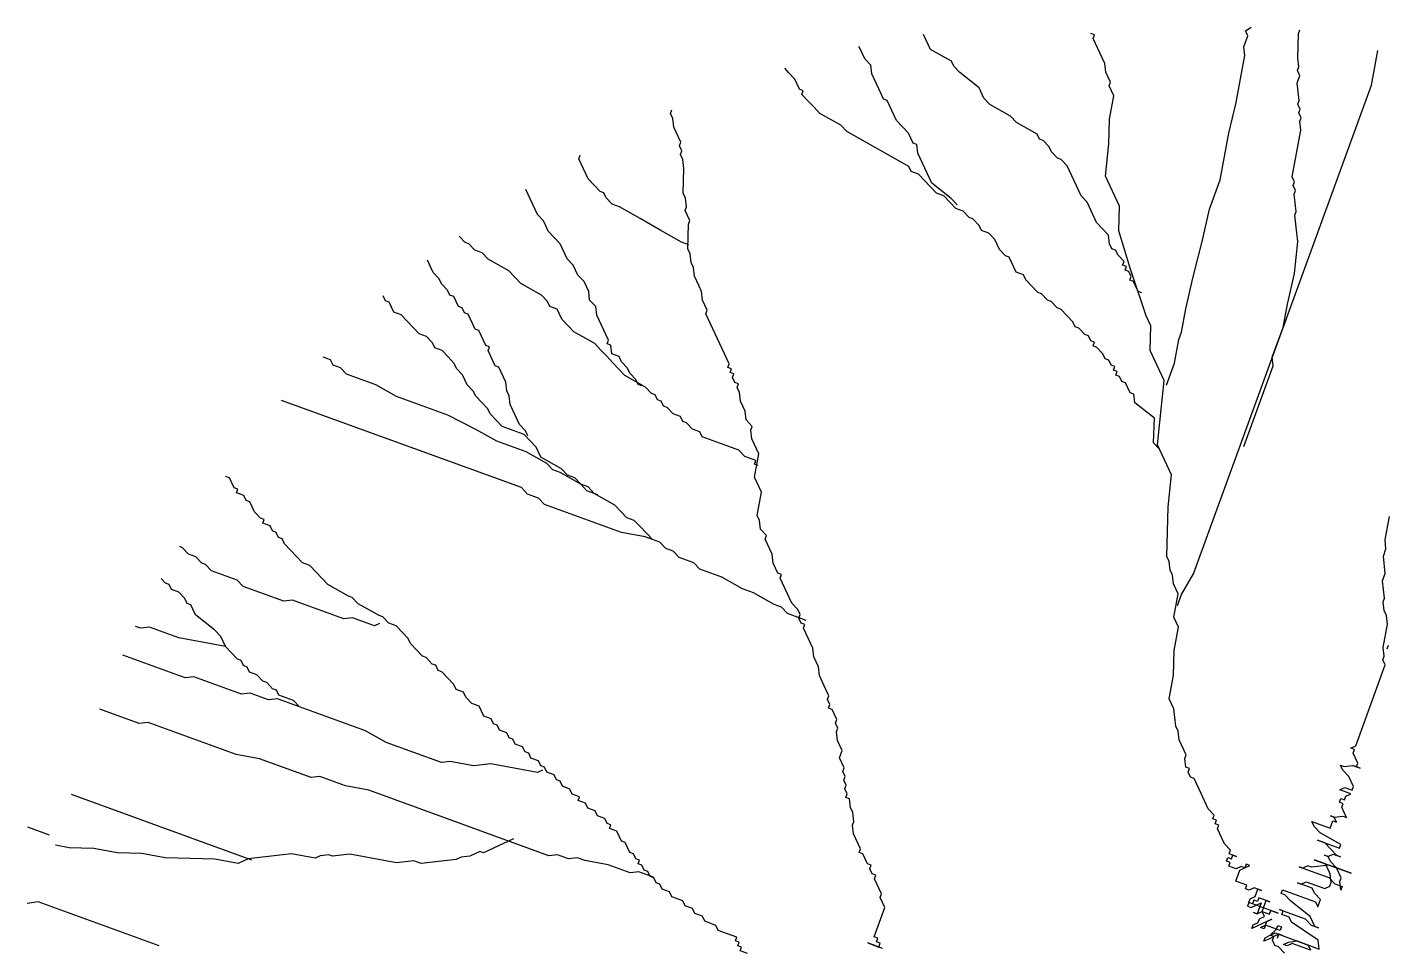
# Model space of a CAD drawing. Header units: inches. Extents: x -50945 to 250244, y -404780 to 18493.
# Drawn here: x 160921 to 161448, y -19706 to -19348 of the extents above; entities that cross this region are included whole.
import ezdxf

# ---------------------------------------------------------------- set-up
doc = ezdxf.new("R2010")
doc.units = ezdxf.units.IN
doc.header["$MEASUREMENT"] = 0
doc.layers.add('iGo户型优化', color=7, linetype='Continuous')
doc.layers.add('天棚材质标注', color=2, linetype='Continuous', lineweight=5)

# ---------------------------------------------------------------- blocks, each defined once
blk = doc.blocks.new('fbgb')
at = {"layer": 'iGo户型优化', "color": 1, "ltscale": 100}
for p, q in [((58461.93, -119448.38), (58464.12, -119446.96)), ((58482.5, -119449.41), (58483.02, -119447.99)), ((58338.21, -119451.74), (58337.31, -119449.8)), ((58340.02, -119455.62), (58338.21, -119451.74)), ((58403.5, -119449.86), (58402.08, -119449.34)), ((58402.98, -119451.28), (58403.5, -119449.86)), ((58405.69, -119457.11), (58402.98, -119451.28)), ((58461.28, -119454.59), (58462.83, -119450.32)), ((58462.83, -119450.32), (58461.93, -119448.38)), ((58482.24, -119459), (58482.5, -119449.41)), ((58312.72, -119455.36), (58312.26, -119454.39)), ((58314.53, -119459.25), (58312.72, -119455.36)), ((58348.04, -119460.16), (58340.02, -119455.62)), ((58406.6, -119459.05), (58405.69, -119457.11)), ((58459.98, -119467.02), (58461.66, -119457.96)), ((58461.66, -119457.96), (58461.28, -119454.59)), ((58512.39, -119460.29), (58513.24, -119456)), ((58285.15, -119464.68), (58283.49, -119462.81)), ((58316.85, -119461.71), (58314.53, -119459.25)), ((58317.24, -119465.07), (58316.85, -119461.71)), ((58348.95, -119462.1), (58348.04, -119460.16)), ((58351.27, -119464.56), (58348.95, -119462.1)), ((58407.5, -119460.99), (58406.6, -119459.05)), ((58407.89, -119464.36), (58407.5, -119460.99)), ((58482.11, -119463.79), (58482.62, -119462.36)), ((58483.01, -119465.73), (58482.11, -119463.79)), ((58482.62, -119462.36), (58482.24, -119459)), ((58510.7, -119469.36), (58512.39, -119460.29)), ((58287.48, -119467.15), (58285.15, -119464.68)), ((58289.29, -119471.03), (58287.48, -119467.15)), ((58319.05, -119468.96), (58317.24, -119465.07)), ((58320.86, -119472.84), (58319.05, -119468.96)), ((58358.78, -119470.51), (58351.27, -119464.56)), ((58408.8, -119466.3), (58407.89, -119464.36)), ((58409.7, -119468.25), (58408.8, -119466.3)), ((58409.18, -119469.67), (58409.7, -119468.25)), ((58458.29, -119476.09), (58459.98, -119467.02)), ((58481.97, -119468.58), (58483.01, -119465.73)), ((58482.36, -119471.94), (58481.97, -119468.58)), ((58290.71, -119471.55), (58289.29, -119471.03)), ((58290.19, -119472.97), (58290.71, -119471.55)), ((58292.52, -119475.43), (58290.19, -119472.97)), ((58321.76, -119474.79), (58320.86, -119472.84)), ((58360.59, -119474.4), (58358.78, -119470.51)), ((58410.99, -119473.55), (58409.18, -119469.67)), ((58409.3, -119482.62), (58410.99, -119473.55)), ((58441.75, -119658.79), (58510.7, -119469.36)), ((58482.75, -119475.31), (58482.36, -119471.94)), ((58239.26, -119480.41), (58239.78, -119478.99)), ((58294.85, -119477.89), (58292.52, -119475.43)), ((58297.17, -119480.35), (58294.85, -119477.89)), ((58323.19, -119475.3), (58321.76, -119474.79)), ((58325, -119479.19), (58323.19, -119475.3)), ((58325.9, -119481.13), (58325, -119479.19)), ((58362.91, -119476.86), (58360.59, -119474.4)), ((58370.94, -119481.39), (58362.91, -119476.86)), ((58455.56, -119488), (58458.29, -119476.09)), ((58482.23, -119476.74), (58482.75, -119475.31)), ((58483.13, -119478.68), (58482.23, -119476.74)), ((58482.61, -119480.1), (58483.13, -119478.68)), ((58240.17, -119482.35), (58239.26, -119480.41)), ((58240.56, -119485.72), (58240.17, -119482.35)), ((58305.2, -119484.89), (58297.17, -119480.35)), ((58307.52, -119487.35), (58305.2, -119484.89)), ((58326.81, -119483.07), (58325.9, -119481.13)), ((58329.13, -119485.53), (58326.81, -119483.07)), ((58373.26, -119483.85), (58370.94, -119481.39)), ((58381.28, -119488.38), (58373.26, -119483.85)), ((58409.04, -119492.2), (58409.3, -119482.62)), ((58483.52, -119482.04), (58482.61, -119480.1)), ((58483, -119483.47), (58483.52, -119482.04)), ((58483.39, -119486.84), (58483, -119483.47)), ((58242.37, -119489.6), (58240.56, -119485.72)), ((58243.27, -119491.55), (58242.37, -119489.6)), ((58315.54, -119491.88), (58307.52, -119487.35)), ((58331.46, -119487.99), (58329.13, -119485.53)), ((58332.37, -119489.94), (58331.46, -119487.99)), ((58333.27, -119491.88), (58332.37, -119489.94)), ((58382.19, -119490.33), (58381.28, -119488.38)), ((58453.88, -119497.06), (58455.56, -119488)), ((58480.01, -119504.96), (58483.39, -119486.84)), ((58242.75, -119492.97), (58243.27, -119491.55)), ((58243.66, -119494.91), (58242.75, -119492.97)), ((58243.14, -119496.34), (58243.66, -119494.91)), ((58323.56, -119496.41), (58315.54, -119491.88)), ((58334.7, -119492.4), (58333.27, -119491.88)), ((58335.08, -119495.76), (58334.7, -119492.4)), ((58383.61, -119490.84), (58382.19, -119490.33)), ((58385.94, -119493.31), (58383.61, -119490.84)), ((58386.85, -119495.25), (58385.94, -119493.31)), ((58389.17, -119497.71), (58386.85, -119495.25)), ((58407.74, -119504.63), (58409.04, -119492.2)), ((58203.73, -119497.96), (58204.25, -119496.53)), ((58204.64, -119499.9), (58203.73, -119497.96)), ((58206.45, -119503.79), (58204.64, -119499.9)), ((58244.04, -119498.28), (58243.14, -119496.34)), ((58244.43, -119501.65), (58244.04, -119498.28)), ((58331.59, -119500.94), (58323.56, -119496.41)), ((58340.51, -119507.42), (58335.08, -119495.76)), ((58390.6, -119498.23), (58389.17, -119497.71)), ((58392.92, -119500.69), (58390.6, -119498.23)), ((58393.83, -119502.63), (58392.92, -119500.69)), ((58452.19, -119506.13), (58453.88, -119497.06)), ((58207.35, -119505.73), (58206.45, -119503.79)), ((58209.68, -119508.19), (58207.35, -119505.73)), ((58244.17, -119511.23), (58244.43, -119501.65)), ((58332.49, -119502.88), (58331.59, -119500.94)), ((58335.34, -119503.92), (58332.49, -119502.88)), ((58337.66, -119506.38), (58335.34, -119503.92)), ((58394.73, -119504.57), (58393.83, -119502.63)), ((58396.54, -119508.46), (58394.73, -119504.57)), ((58413.17, -119516.28), (58407.74, -119504.63)), ((58480.92, -119506.91), (58480.01, -119504.96)), ((58184.18, -119511.81), (58183.28, -119509.87)), ((58212.01, -119510.65), (58209.68, -119508.19)), ((58213.43, -119511.17), (58212.01, -119510.65)), ((58214.34, -119513.11), (58213.43, -119511.17)), ((58245.07, -119513.17), (58244.17, -119511.23)), ((58339.99, -119508.84), (58337.66, -119506.38)), ((58342.32, -119511.3), (58339.99, -119508.84)), ((58348.01, -119513.37), (58340.51, -119507.42)), ((58398.35, -119512.34), (58396.54, -119508.46)), ((58448.04, -119517.52), (58452.19, -119506.13)), ((58480.4, -119508.33), (58480.92, -119506.91)), ((58481.3, -119510.27), (58480.4, -119508.33)), ((58480.79, -119511.7), (58481.3, -119510.27)), ((58186.9, -119517.64), (58184.18, -119511.81)), ((58216.66, -119515.57), (58214.34, -119513.11)), ((58219.51, -119516.61), (58216.66, -119515.57)), ((58245.46, -119516.54), (58245.07, -119513.17)), ((58345.17, -119512.34), (58342.32, -119511.3)), ((58347.49, -119514.8), (58345.17, -119512.34)), ((58349.82, -119517.26), (58347.49, -119514.8)), ((58350.34, -119515.83), (58348.01, -119513.37)), ((58400.68, -119514.8), (58398.35, -119512.34)), ((58401.59, -119516.74), (58400.68, -119514.8)), ((58412.9, -119525.87), (58413.17, -119516.28)), ((58481.17, -119515.06), (58480.79, -119511.7)), ((58481.56, -119518.43), (58481.17, -119515.06)), ((58187.8, -119519.58), (58186.9, -119517.64)), ((58190.13, -119522.04), (58187.8, -119519.58)), ((58227.53, -119521.14), (58219.51, -119516.61)), ((58235.55, -119525.67), (58227.53, -119521.14)), ((58244.94, -119517.96), (58245.46, -119516.54)), ((58245.84, -119519.9), (58244.94, -119517.96)), ((58246.75, -119521.84), (58245.84, -119519.9)), ((58352.67, -119518.29), (58349.82, -119517.26)), ((58355, -119520.75), (58352.67, -119518.29)), ((58356.42, -119521.27), (58355, -119520.75)), ((58358.75, -119523.73), (58356.42, -119521.27)), ((58404.3, -119522.57), (58401.59, -119516.74)), ((58445.32, -119529.43), (58448.04, -119517.52)), ((58481.04, -119519.85), (58481.56, -119518.43)), ((58481.43, -119523.22), (58481.04, -119519.85)), ((58191.04, -119523.98), (58190.13, -119522.04)), ((58191.94, -119525.93), (58191.04, -119523.98)), ((58194.27, -119528.39), (58191.94, -119525.93)), ((58243.57, -119530.2), (58235.55, -119525.67)), ((58245.97, -119532.85), (58246.23, -119523.27)), ((58246.23, -119523.27), (58246.75, -119521.84)), ((58359.65, -119525.68), (58358.75, -119523.73)), ((58362.5, -119526.71), (58359.65, -119525.68)), ((58364.83, -119529.17), (58362.5, -119526.71)), ((58406.63, -119525.03), (58404.3, -119522.57)), ((58408.96, -119527.49), (58406.63, -119525.03)), ((58417.3, -119540.37), (58412.9, -119525.87)), ((58481.81, -119526.59), (58481.43, -119523.22)), ((58482.2, -119529.95), (58481.81, -119526.59)), ((58159.72, -119530.33), (58157.39, -119527.87)), ((58161.14, -119530.85), (58159.72, -119530.33)), ((58163.47, -119533.31), (58161.14, -119530.85)), ((58196.6, -119530.85), (58194.27, -119528.39)), ((58197.5, -119532.79), (58196.6, -119530.85)), ((58246.42, -119531.24), (58243.57, -119530.2)), ((58366.64, -119533.06), (58364.83, -119529.17)), ((58409.34, -119530.86), (58408.96, -119527.49)), ((58410.25, -119532.8), (58409.34, -119530.86)), ((58441.56, -119544.19), (58445.32, -119529.43)), ((58480.9, -119542.38), (58482.2, -119529.95)), ((58146.51, -119540.04), (58145.22, -119537.23)), ((58166.31, -119534.34), (58163.47, -119533.31)), ((58168.64, -119536.8), (58166.31, -119534.34)), ((58176.66, -119541.33), (58168.64, -119536.8)), ((58199.31, -119536.67), (58197.5, -119532.79)), ((58201.64, -119539.13), (58199.31, -119536.67)), ((58246.87, -119534.79), (58245.97, -119532.85)), ((58247.26, -119538.16), (58246.87, -119534.79)), ((58368.97, -119535.52), (58366.64, -119533.06)), ((58370.39, -119536.03), (58368.97, -119535.52)), ((58372.2, -119539.92), (58370.39, -119536.03)), ((58411.67, -119533.32), (58410.25, -119532.8)), ((58412.58, -119535.26), (58411.67, -119533.32)), ((58414.9, -119537.72), (58412.58, -119535.26)), ((58147.42, -119541.98), (58146.51, -119540.04)), ((58149.74, -119544.44), (58147.42, -119541.98)), ((58178.99, -119543.8), (58176.66, -119541.33)), ((58202.54, -119541.08), (58201.64, -119539.13)), ((58203.45, -119543.02), (58202.54, -119541.08)), ((58248.16, -119540.1), (58247.26, -119538.16)), ((58248.55, -119543.47), (58248.16, -119540.1)), ((58373.1, -119541.86), (58372.2, -119539.92)), ((58375.95, -119542.9), (58373.1, -119541.86)), ((58414.38, -119539.14), (58414.9, -119537.72)), ((58415.81, -119539.66), (58414.38, -119539.14)), ((58415.29, -119541.09), (58415.81, -119539.66)), ((58416.71, -119541.6), (58415.29, -119541.09)), ((58417.62, -119543.55), (58416.71, -119541.6)), ((58423.5, -119558.76), (58417.3, -119540.37)), ((58478.17, -119554.3), (58480.9, -119542.38)), ((58150.65, -119546.38), (58149.74, -119544.44)), ((58152.98, -119548.84), (58150.65, -119546.38)), ((58181.32, -119546.26), (58178.99, -119543.8)), ((58189.34, -119550.79), (58181.32, -119546.26)), ((58205.78, -119545.48), (58203.45, -119543.02)), ((58207.59, -119549.36), (58205.78, -119545.48)), ((58249.45, -119545.41), (58248.55, -119543.47)), ((58250.36, -119547.35), (58249.45, -119545.41)), ((58251.26, -119549.3), (58250.36, -119547.35)), ((58376.85, -119544.84), (58375.95, -119542.9)), ((58379.18, -119547.3), (58376.85, -119544.84)), ((58381.51, -119549.76), (58379.18, -119547.3)), ((58417.1, -119544.97), (58417.62, -119543.55)), ((58418.52, -119545.49), (58417.1, -119544.97)), ((58419.43, -119547.43), (58418.52, -119545.49)), ((58420.33, -119549.37), (58419.43, -119547.43)), ((58438.83, -119556.11), (58441.56, -119544.19)), ((58128.91, -119552.99), (58128, -119551.04)), ((58130.33, -119553.5), (58128.91, -119552.99)), ((58153.88, -119550.79), (58152.98, -119548.84)), ((58155.31, -119551.3), (58153.88, -119550.79)), ((58156.21, -119553.25), (58155.31, -119551.3)), ((58157.12, -119555.19), (58156.21, -119553.25)), ((58191.67, -119553.25), (58189.34, -119550.79)), ((58192.57, -119555.19), (58191.67, -119553.25)), ((58207.97, -119552.73), (58207.59, -119549.36)), ((58210.3, -119555.19), (58207.97, -119552.73)), ((58251.65, -119552.66), (58251.26, -119549.3)), ((58252.55, -119554.6), (58251.65, -119552.66)), ((58382.93, -119550.28), (58381.51, -119549.76)), ((58385.26, -119552.74), (58382.93, -119550.28)), ((58386.68, -119553.26), (58385.26, -119552.74)), ((58389.01, -119555.72), (58386.68, -119553.26)), ((58421.76, -119549.89), (58420.33, -119549.37)), ((58131.23, -119555.45), (58130.33, -119553.5)), ((58132.14, -119557.39), (58131.23, -119555.45)), ((58134.98, -119558.42), (58132.14, -119557.39)), ((58137.31, -119560.89), (58134.98, -119558.42)), ((58158.54, -119555.71), (58157.12, -119555.19)), ((58159.44, -119557.65), (58158.54, -119555.71)), ((58160.87, -119558.17), (58159.44, -119557.65)), ((58163.58, -119563.99), (58160.87, -119558.17)), ((58195.42, -119556.23), (58192.57, -119555.19)), ((58197.23, -119560.11), (58195.42, -119556.23)), ((58210.69, -119558.56), (58210.3, -119555.19)), ((58211.59, -119560.5), (58210.69, -119558.56)), ((58253.46, -119556.55), (58252.55, -119554.6)), ((58252.94, -119557.97), (58253.46, -119556.55)), ((58254.75, -119561.86), (58252.94, -119557.97)), ((58390.44, -119556.23), (58389.01, -119555.72)), ((58392.76, -119558.7), (58390.44, -119556.23)), ((58437.15, -119565.17), (58438.83, -119556.11)), ((58476.49, -119563.36), (58478.17, -119554.3)), ((58139.64, -119563.35), (58137.31, -119560.89)), ((58141.97, -119565.81), (58139.64, -119563.35)), ((58199.56, -119562.57), (58197.23, -119560.11)), ((58201.88, -119565.03), (58199.56, -119562.57)), ((58212.5, -119562.44), (58211.59, -119560.5)), ((58215.21, -119568.27), (58212.5, -119562.44)), ((58255.65, -119563.8), (58254.75, -119561.86)), ((58258.37, -119569.63), (58255.65, -119563.8)), ((58395.09, -119561.16), (58392.76, -119558.7)), ((58396, -119563.1), (58395.09, -119561.16)), ((58397.42, -119563.62), (58396, -119563.1)), ((58399.75, -119566.08), (58397.42, -119563.62)), ((58425.31, -119562.64), (58423.5, -119558.76)), ((58425.04, -119572.22), (58425.31, -119562.64)), ((58472.34, -119574.75), (58476.49, -119563.36)), ((58144.82, -119566.84), (58141.97, -119565.81)), ((58147.14, -119569.3), (58144.82, -119566.84)), ((58165, -119564.51), (58163.58, -119563.99)), ((58167.72, -119570.34), (58165, -119564.51)), ((58209.91, -119569.56), (58201.88, -119565.03)), ((58214.69, -119569.69), (58215.21, -119568.27)), ((58401.17, -119566.59), (58399.75, -119566.08)), ((58402.08, -119568.54), (58401.17, -119566.59)), ((58403.5, -119569.05), (58402.08, -119568.54)), ((58402.98, -119570.48), (58403.5, -119569.05)), ((58434.42, -119577.08), (58436.11, -119568.02)), ((58436.11, -119568.02), (58437.15, -119565.17)), ((58148.05, -119571.24), (58147.14, -119569.3)), ((58150.89, -119572.28), (58148.05, -119571.24)), ((58153.22, -119574.74), (58150.89, -119572.28)), ((58169.14, -119570.86), (58167.72, -119570.34)), ((58168.62, -119572.28), (58169.14, -119570.86)), ((58170.43, -119576.17), (58168.62, -119572.28)), ((58212.23, -119572.02), (58209.91, -119569.56)), ((58214.56, -119574.48), (58212.23, -119572.02)), ((58216.12, -119570.21), (58214.69, -119569.69)), ((58216.5, -119573.58), (58216.12, -119570.21)), ((58219.35, -119574.61), (58216.5, -119573.58)), ((58259.27, -119571.57), (58258.37, -119569.63)), ((58261.08, -119575.45), (58259.27, -119571.57)), ((58404.4, -119571), (58402.98, -119570.48)), ((58406.73, -119573.46), (58404.4, -119571)), ((58407.64, -119575.4), (58406.73, -119573.46)), ((58426.85, -119576.11), (58425.04, -119572.22)), ((58107.67, -119575.9), (58104.82, -119574.87)), ((58108.58, -119577.85), (58107.67, -119575.9)), ((58111.42, -119578.88), (58108.58, -119577.85)), ((58113.75, -119581.34), (58111.42, -119578.88)), ((58155.55, -119577.2), (58153.22, -119574.74)), ((58156.46, -119579.14), (58155.55, -119577.2)), ((58158.78, -119581.6), (58156.46, -119579.14)), ((58171.34, -119578.11), (58170.43, -119576.17)), ((58172.76, -119578.63), (58171.34, -119578.11)), ((58174.57, -119582.51), (58172.76, -119578.63)), ((58216.89, -119576.94), (58214.56, -119574.48)), ((58219.22, -119579.4), (58216.89, -119576.94)), ((58221.55, -119581.87), (58219.22, -119579.4)), ((58220.25, -119576.56), (58219.35, -119574.61)), ((58222.58, -119579.02), (58220.25, -119576.56)), ((58223.49, -119580.96), (58222.58, -119579.02)), ((58261.99, -119577.39), (58261.08, -119575.45)), ((58261.47, -119578.82), (58261.99, -119577.39)), ((58262.89, -119579.34), (58261.47, -119578.82)), ((58262.37, -119580.76), (58262.89, -119579.34)), ((58409.06, -119575.92), (58407.64, -119575.4)), ((58409.96, -119577.86), (58409.06, -119575.92)), ((58411.39, -119578.38), (58409.96, -119577.86)), ((58410.87, -119579.8), (58411.39, -119578.38)), ((58428.66, -119579.99), (58426.85, -119576.11)), ((58431.31, -119585.63), (58434.42, -119577.08)), ((58461.32, -119609.46), (58472.73, -119578.12)), ((58472.73, -119578.12), (58472.34, -119574.75)), ((58125.14, -119585.49), (58113.75, -119581.34)), ((58160.59, -119585.49), (58158.78, -119581.6)), ((58175.48, -119584.45), (58174.57, -119582.51)), ((58175.86, -119587.82), (58175.48, -119584.45)), ((58229.57, -119586.4), (58221.55, -119581.87)), ((58225.81, -119583.42), (58223.49, -119580.96)), ((58226.72, -119585.36), (58225.81, -119583.42)), ((58263.8, -119581.28), (58262.37, -119580.76)), ((58263.28, -119582.7), (58263.8, -119581.28)), ((58264.18, -119584.65), (58263.28, -119582.7)), ((58265.61, -119585.16), (58264.18, -119584.65)), ((58412.29, -119580.32), (58410.87, -119579.8)), ((58411.77, -119581.74), (58412.29, -119580.32)), ((58413.2, -119582.26), (58411.77, -119581.74)), ((58414.1, -119584.2), (58413.2, -119582.26)), ((58415.52, -119584.72), (58414.1, -119584.2)), ((58416.43, -119586.66), (58415.52, -119584.72)), ((58430.47, -119583.88), (58428.66, -119579.99)), ((58429.17, -119596.31), (58430.47, -119583.88)), ((58133.16, -119590.02), (58125.14, -119585.49)), ((58153.08, -119597.27), (58133.16, -119590.02)), ((58162.92, -119587.95), (58160.59, -119585.49)), ((58163.83, -119589.89), (58162.92, -119587.95)), ((58166.15, -119592.35), (58163.83, -119589.89)), ((58176.77, -119589.76), (58175.86, -119587.82)), ((58177.15, -119593.13), (58176.77, -119589.76)), ((58228.14, -119585.88), (58226.72, -119585.36)), ((58231.89, -119588.86), (58229.57, -119586.4)), ((58233.32, -119589.38), (58231.89, -119588.86)), ((58234.22, -119591.32), (58233.32, -119589.38)), ((58265.09, -119586.59), (58265.61, -119585.16)), ((58265.99, -119588.53), (58265.09, -119586.59)), ((58266.38, -119591.9), (58265.99, -119588.53)), ((58417.33, -119588.61), (58416.43, -119586.66)), ((58418.76, -119589.13), (58417.33, -119588.61)), ((58419.14, -119592.49), (58418.76, -119589.13)), ((58181.53, -119625.37), (58088.63, -119591.55)), ((58168.48, -119594.81), (58166.15, -119592.35)), ((58169.39, -119596.75), (58168.48, -119594.81)), ((58178.06, -119595.07), (58177.15, -119593.13)), ((58179.87, -119598.96), (58178.06, -119595.07)), ((58235.65, -119591.84), (58234.22, -119591.32)), ((58236.55, -119593.78), (58235.65, -119591.84)), ((58237.97, -119594.3), (58236.55, -119593.78)), ((58240.3, -119596.76), (58237.97, -119594.3)), ((58267.28, -119593.84), (58266.38, -119591.9)), ((58268.19, -119595.78), (58267.28, -119593.84)), ((58426.65, -119598.45), (58419.14, -119592.49)), ((58163.95, -119602.84), (58153.08, -119597.27)), ((58171.71, -119599.21), (58169.39, -119596.75)), ((58174.04, -119601.67), (58171.71, -119599.21)), ((58180.77, -119600.9), (58179.87, -119598.96)), ((58243.15, -119597.79), (58240.3, -119596.76)), ((58244.05, -119599.74), (58243.15, -119597.79)), ((58245.48, -119600.25), (58244.05, -119599.74)), ((58247.8, -119602.71), (58245.48, -119600.25)), ((58268.58, -119599.15), (58268.19, -119595.78)), ((58270.9, -119601.61), (58268.58, -119599.15)), ((58426.38, -119608.03), (58426.65, -119598.45)), ((58427.87, -119608.74), (58429.17, -119596.31)), ((58171.97, -119607.37), (58163.95, -119602.84)), ((58182.58, -119604.78), (58174.04, -119601.67)), ((58183.1, -119603.36), (58180.77, -119600.9)), ((58184.91, -119607.24), (58182.58, -119604.78)), ((58184, -119605.3), (58183.1, -119603.36)), ((58250.65, -119603.75), (58247.8, -119602.71)), ((58251.55, -119605.69), (58250.65, -119603.75)), ((58265.79, -119610.87), (58251.55, -119605.69)), ((58270.38, -119603.03), (58270.9, -119601.61)), ((58270.77, -119606.4), (58270.38, -119603.03)), ((58183.35, -119611.52), (58171.97, -119607.37)), ((58187.24, -119609.7), (58184.91, -119607.24)), ((58189.05, -119613.59), (58187.24, -119609.7)), ((58268.11, -119613.33), (58265.79, -119610.87)), ((58272.58, -119610.28), (58270.77, -119606.4)), ((58273.49, -119612.23), (58272.58, -119610.28)), ((58428.71, -119610.49), (58426.38, -119608.03)), ((58433.3, -119620.39), (58427.87, -119608.74)), ((58191.37, -119616.05), (58183.35, -119611.52)), ((58197.07, -119618.12), (58189.05, -119613.59)), ((58193.7, -119618.51), (58191.37, -119616.05)), ((58272.38, -119614.89), (58268.11, -119613.33)), ((58271.8, -119621.29), (58273.49, -119612.23)), ((58271.87, -119616.31), (58272.38, -119614.89)), ((58273.29, -119616.83), (58271.87, -119616.31)), ((58068.46, -119621.57), (58067.04, -119621.05)), ((58069.36, -119623.51), (58068.46, -119621.57)), ((58196.55, -119619.54), (58193.7, -119618.51)), ((58204.57, -119624.08), (58196.55, -119619.54)), ((58199.4, -119620.58), (58197.07, -119618.12)), ((58202.24, -119621.62), (58199.4, -119620.58)), ((58204.57, -119624.08), (58202.24, -119621.62)), ((58273.61, -119625.17), (58271.8, -119621.29)), ((58432, -119632.82), (58433.3, -119620.39)), ((58070.27, -119625.45), (58069.36, -119623.51)), ((58071.69, -119625.97), (58070.27, -119625.45)), ((58071.17, -119627.4), (58071.69, -119625.97)), ((58183.86, -119627.83), (58181.53, -119625.37)), ((58207.42, -119625.11), (58204.57, -119624.08)), ((58206.9, -119626.54), (58204.57, -119624.08)), ((58209.74, -119627.57), (58206.9, -119626.54)), ((58209.74, -119627.57), (58207.42, -119625.11)), ((58272.83, -119636.18), (58274.51, -119627.12)), ((58274.51, -119627.12), (58273.61, -119625.17)), ((58074.02, -119628.43), (58071.17, -119627.4)), ((58074.92, -119630.38), (58074.02, -119628.43)), ((58076.35, -119630.89), (58074.92, -119630.38)), ((58077.25, -119632.84), (58076.35, -119630.89)), ((58188.13, -119629.38), (58183.86, -119627.83)), ((58190.46, -119631.84), (58188.13, -119629.38)), ((58220.35, -119642.72), (58190.46, -119631.84)), ((58217.77, -119632.11), (58209.74, -119627.57)), ((58211.17, -119628.09), (58209.74, -119627.57)), ((58220.09, -119634.57), (58217.77, -119632.11)), ((58078.16, -119634.78), (58077.25, -119632.84)), ((58080.48, -119637.24), (58078.16, -119634.78)), ((58081.91, -119637.76), (58080.48, -119637.24)), ((58222.42, -119637.03), (58220.09, -119634.57)), ((58225.27, -119638.06), (58222.42, -119637.03)), ((58273.73, -119638.12), (58272.83, -119636.18)), ((58431.73, -119642.4), (58432, -119632.82)), ((58515.98, -119645.64), (58517.66, -119636.58)), ((58081.39, -119639.18), (58081.91, -119637.76)), ((58084.24, -119640.22), (58081.39, -119639.18)), ((58085.14, -119642.16), (58084.24, -119640.22)), ((58086.56, -119642.68), (58085.14, -119642.16)), ((58087.47, -119644.62), (58086.56, -119642.68)), ((58229.41, -119644.41), (58220.35, -119642.72)), ((58227.6, -119640.52), (58225.27, -119638.06)), ((58229.92, -119642.98), (58227.6, -119640.52)), ((58274.12, -119641.49), (58273.73, -119638.12)), ((58276.44, -119643.95), (58274.12, -119641.49)), ((58431.47, -119651.98), (58431.73, -119642.4)), ((58050.3, -119648.63), (58049.2, -119648.23)), ((58088.89, -119645.14), (58087.47, -119644.62)), ((58089.8, -119647.08), (58088.89, -119645.14)), ((58094.45, -119652), (58089.8, -119647.08)), ((58232.25, -119645.44), (58229.41, -119644.41)), ((58232.25, -119645.44), (58229.92, -119642.98)), ((58235.1, -119646.48), (58232.25, -119645.44)), ((58237.43, -119648.94), (58235.1, -119646.48)), ((58275.93, -119645.37), (58276.44, -119643.95)), ((58277.74, -119649.26), (58275.93, -119645.37)), ((58516.36, -119649.01), (58515.98, -119645.64)), ((58052.63, -119651.09), (58050.3, -119648.63)), ((58055.48, -119652.13), (58052.63, -119651.09)), ((58057.81, -119654.59), (58055.48, -119652.13)), ((58096.78, -119654.46), (58094.45, -119652)), ((58240.27, -119649.97), (58237.43, -119648.94)), ((58242.6, -119652.44), (58240.27, -119649.97)), ((58248.29, -119654.51), (58242.6, -119652.44)), ((58278.64, -119651.2), (58277.74, -119649.26)), ((58279.03, -119654.57), (58278.64, -119651.2)), ((58432.37, -119653.93), (58431.47, -119651.98)), ((58515.33, -119651.86), (58516.36, -119649.01)), ((58516.1, -119658.59), (58515.33, -119651.86)), ((58059.23, -119655.11), (58057.81, -119654.59)), ((58061.56, -119657.57), (58059.23, -119655.11)), ((58071.52, -119661.19), (58061.56, -119657.57)), ((58099.63, -119655.5), (58096.78, -119654.46)), ((58101.96, -119657.96), (58099.63, -119655.5)), ((58104.28, -119660.42), (58101.96, -119657.96)), ((58250.62, -119656.97), (58248.29, -119654.51)), ((58259.16, -119660.08), (58250.62, -119656.97)), ((58279.93, -119656.51), (58279.03, -119654.57)), ((58280.84, -119658.45), (58279.93, -119656.51)), ((58282.26, -119658.97), (58280.84, -119658.45)), ((58432.76, -119657.29), (58432.37, -119653.93)), ((58433.67, -119659.24), (58432.76, -119657.29)), ((58515.06, -119661.44), (58516.1, -119658.59)), ((58043.7, -119662.36), (58041.97, -119660.53)), ((58045.12, -119662.87), (58043.7, -119662.36)), ((58046.03, -119664.82), (58045.12, -119662.87)), ((58073.85, -119663.65), (58071.52, -119661.19)), ((58089.5, -119669.35), (58073.85, -119663.65)), ((58106.61, -119662.88), (58104.28, -119660.42)), ((58114.63, -119667.41), (58106.61, -119662.88)), ((58267.18, -119664.61), (58259.16, -119660.08)), ((58281.74, -119660.39), (58282.26, -119658.97)), ((58283.55, -119664.28), (58281.74, -119660.39)), ((58434.05, -119662.6), (58433.67, -119659.24)), ((58435.86, -119666.49), (58434.05, -119662.6)), ((58437.22, -119666.82), (58441.75, -119658.79)), ((58515.45, -119664.81), (58515.06, -119661.44)), ((58048.87, -119665.85), (58046.03, -119664.82)), ((58051.2, -119668.31), (58048.87, -119665.85)), ((58052.1, -119670.25), (58051.2, -119668.31)), ((58092.87, -119668.96), (58089.5, -119669.35)), ((58112.79, -119676.21), (58092.87, -119668.96)), ((58116.06, -119667.93), (58114.63, -119667.41)), ((58118.38, -119670.39), (58116.06, -119667.93)), ((58271.45, -119666.16), (58267.18, -119664.61)), ((58279.47, -119670.69), (58271.45, -119666.16)), ((58284.46, -119666.22), (58283.55, -119664.28)), ((58286.27, -119670.11), (58284.46, -119666.22)), ((58434.17, -119675.55), (58435.86, -119666.49)), ((58435.66, -119671.09), (58437.22, -119666.82)), ((58515.32, -119669.6), (58515.83, -119668.17)), ((58515.83, -119668.17), (58515.45, -119664.81)), ((58053.53, -119670.77), (58052.1, -119670.25)), ((58054.43, -119672.71), (58053.53, -119670.77)), ((58055.34, -119674.66), (58054.43, -119672.71)), ((58126.4, -119674.92), (58118.38, -119670.39)), ((58282.32, -119671.73), (58279.47, -119670.69)), ((58284.65, -119674.19), (58282.32, -119671.73)), ((58291.76, -119676.78), (58284.65, -119674.19)), ((58288.59, -119672.57), (58286.27, -119670.11)), ((58289.5, -119674.51), (58288.59, -119672.57)), ((58288.98, -119675.93), (58289.5, -119674.51)), ((58515.7, -119672.96), (58515.32, -119669.6)), ((58516.61, -119674.91), (58515.7, -119672.96)), ((58034.11, -119679.84), (58032.13, -119679.12)), ((58037.48, -119679.45), (58034.11, -119679.84)), ((58048.86, -119683.59), (58037.48, -119679.45)), ((58062.84, -119680.61), (58055.34, -119674.66)), ((58116.16, -119675.83), (58112.79, -119676.21)), ((58124.7, -119678.93), (58116.16, -119675.83)), ((58126.64, -119678.03), (58124.7, -119678.93)), ((58127.83, -119675.44), (58126.4, -119674.92)), ((58130.16, -119677.9), (58127.83, -119675.44)), ((58133, -119678.93), (58130.16, -119677.9)), ((58135.33, -119681.39), (58133, -119678.93)), ((58289.88, -119677.88), (58288.98, -119675.93)), ((58291.31, -119678.39), (58289.88, -119677.88)), ((58290.79, -119679.82), (58291.31, -119678.39)), ((58293.5, -119685.64), (58290.79, -119679.82)), ((58435.98, -119679.44), (58434.17, -119675.55)), ((58434.3, -119688.5), (58435.98, -119679.44)), ((58515.31, -119687.34), (58516.99, -119678.27)), ((58516.99, -119678.27), (58516.61, -119674.91)), ((58066.98, -119686.96), (58048.86, -119683.59)), ((58065.17, -119683.07), (58062.84, -119680.61)), ((58066.98, -119686.96), (58065.17, -119683.07)), ((58137.66, -119683.85), (58135.33, -119681.39)), ((58138.56, -119685.8), (58137.66, -119683.85)), ((58051.31, -119699), (58027.19, -119690.22)), ((58069.31, -119689.42), (58066.98, -119686.96)), ((58071.63, -119691.88), (58069.31, -119689.42)), ((58140.89, -119688.26), (58138.56, -119685.8)), ((58143.22, -119690.72), (58140.89, -119688.26)), ((58294.41, -119687.59), (58293.5, -119685.64)), ((58294.79, -119690.95), (58294.41, -119687.59)), ((58434.03, -119698.08), (58434.3, -119688.5)), ((58515.69, -119690.7), (58515.31, -119687.34)), ((58516.84, -119687.83), (58517.36, -119686.41)), ((58073.06, -119692.4), (58071.63, -119691.88)), ((58073.96, -119694.34), (58073.06, -119692.4)), ((58075.38, -119694.86), (58073.96, -119694.34)), ((58076.29, -119696.8), (58075.38, -119694.86)), ((58144.64, -119691.24), (58143.22, -119690.72)), ((58146.97, -119693.7), (58144.64, -119691.24)), ((58148.39, -119694.21), (58146.97, -119693.7)), ((58149.3, -119696.16), (58148.39, -119694.21)), ((58295.7, -119692.9), (58294.79, -119690.95)), ((58296.6, -119694.84), (58295.7, -119692.9)), ((58296.99, -119698.2), (58296.6, -119694.84)), ((58504.67, -119725.41), (58516.08, -119694.07)), ((58515.17, -119692.13), (58515.69, -119690.7)), ((58516.08, -119694.07), (58515.17, -119692.13)), ((58054.68, -119698.61), (58051.31, -119699)), ((58073.18, -119705.35), (58054.68, -119698.61)), ((58079.14, -119697.84), (58076.29, -119696.8)), ((58081.46, -119700.3), (58079.14, -119697.84)), ((58082.89, -119700.81), (58081.46, -119700.3)), ((58085.21, -119703.27), (58082.89, -119700.81)), ((58150.72, -119696.67), (58149.3, -119696.16)), ((58153.05, -119699.13), (58150.72, -119696.67)), ((58155.38, -119701.59), (58153.05, -119699.13)), ((58298.8, -119702.09), (58296.99, -119698.2)), ((58432.35, -119707.15), (58434.03, -119698.08)), ((58076.54, -119704.96), (58073.18, -119705.35)), ((58083.66, -119707.55), (58076.54, -119704.96)), ((58086.64, -119703.79), (58085.21, -119703.27)), ((58087.54, -119705.73), (58086.64, -119703.79)), ((58093.24, -119707.81), (58087.54, -119705.73)), ((58156.28, -119703.54), (58155.38, -119701.59)), ((58159.13, -119704.57), (58156.28, -119703.54)), ((58160.03, -119706.52), (58159.13, -119704.57)), ((58299.71, -119704.03), (58298.8, -119702.09)), ((58300.61, -119705.97), (58299.71, -119704.03)), ((58300.09, -119707.4), (58300.61, -119705.97)), ((58033.57, -119716.74), (58018.28, -119711.17)), ((58087.02, -119707.16), (58083.66, -119707.55)), ((58121.18, -119719.59), (58087.02, -119707.16)), ((58095.56, -119710.27), (58093.24, -119707.81)), ((58109.8, -119715.45), (58095.56, -119710.27)), ((58162.36, -119708.98), (58160.03, -119706.52)), ((58165.21, -119710.01), (58162.36, -119708.98)), ((58166.11, -119711.95), (58165.21, -119710.01)), ((58301, -119709.34), (58300.09, -119707.4)), ((58300.48, -119710.76), (58301, -119709.34)), ((58301.9, -119711.28), (58300.48, -119710.76)), ((58302.81, -119713.23), (58301.9, -119711.28)), ((58434.16, -119711.03), (58432.35, -119707.15)), ((58434.93, -119717.76), (58434.16, -119711.03)), ((58036.94, -119716.35), (58033.57, -119716.74)), ((58071.1, -119728.78), (58036.94, -119716.35)), ((58167.02, -119713.9), (58166.11, -119711.95)), ((58169.86, -119714.93), (58167.02, -119713.9)), ((58170.77, -119716.87), (58169.86, -119714.93)), ((58303.71, -119715.17), (58302.81, -119713.23)), ((58303.19, -119716.59), (58303.71, -119715.17)), ((58304.1, -119718.53), (58303.19, -119716.59)), ((58129.2, -119724.12), (58121.18, -119719.59)), ((58172.19, -119717.39), (58170.77, -119716.87)), ((58173.1, -119719.34), (58172.19, -119717.39)), ((58175.94, -119720.37), (58173.1, -119719.34)), ((58176.85, -119722.31), (58175.94, -119720.37)), ((58303.58, -119719.96), (58304.1, -119718.53)), ((58303.97, -119723.33), (58303.58, -119719.96)), ((58435.83, -119719.71), (58434.93, -119717.76)), ((58436.22, -119723.07), (58435.83, -119719.71)), ((58150.55, -119731.89), (58129.2, -119724.12)), ((58178.27, -119722.83), (58176.85, -119722.31)), ((58179.17, -119724.77), (58178.27, -119722.83)), ((58182.02, -119725.81), (58179.17, -119724.77)), ((58182.93, -119727.75), (58182.02, -119725.81)), ((58305.77, -119727.21), (58303.97, -119723.33)), ((58304.74, -119730.06), (58305.77, -119727.21)), ((58438.03, -119726.96), (58436.22, -119723.07)), ((58438.93, -119728.9), (58438.03, -119726.96)), ((58502.73, -119726.31), (58504.67, -119725.41)), ((58504.16, -119726.83), (58502.73, -119726.31)), ((58503.64, -119728.25), (58504.16, -119726.83)), ((58080.15, -119730.47), (58071.1, -119728.78)), ((58100.08, -119737.72), (58080.15, -119730.47)), ((58153.91, -119731.51), (58150.55, -119731.89)), ((58162.97, -119733.19), (58153.91, -119731.51)), ((58169.7, -119732.41), (58166.34, -119732.8)), ((58178.76, -119734.1), (58169.7, -119732.41)), ((58184.35, -119728.27), (58182.93, -119727.75)), ((58185.25, -119730.21), (58184.35, -119728.27)), ((58188.1, -119731.25), (58185.25, -119730.21)), ((58189, -119733.19), (58188.1, -119731.25)), ((58305.64, -119732), (58304.74, -119730.06)), ((58306.55, -119733.94), (58305.64, -119732)), ((58438.41, -119730.32), (58438.93, -119728.9)), ((58438.8, -119733.69), (58438.41, -119730.32)), ((58504.54, -119730.2), (58503.64, -119728.25)), ((58505.45, -119732.14), (58504.54, -119730.2)), ((58504.93, -119733.56), (58505.45, -119732.14)), ((58103.44, -119737.33), (58100.08, -119737.72)), ((58113.4, -119740.96), (58103.44, -119737.33)), ((58166.34, -119732.8), (58162.97, -119733.19)), ((58187.82, -119735.78), (58178.76, -119734.1)), ((58189.76, -119734.87), (58187.82, -119735.78)), ((58190.43, -119733.71), (58189, -119733.19)), ((58191.33, -119735.65), (58190.43, -119733.71)), ((58194.18, -119736.69), (58191.33, -119735.65)), ((58195.08, -119738.63), (58194.18, -119736.69)), ((58306.03, -119735.37), (58306.55, -119733.94)), ((58306.93, -119737.31), (58306.03, -119735.37)), ((58306.42, -119738.73), (58306.93, -119737.31)), ((58440.22, -119734.21), (58438.8, -119733.69)), ((58439.71, -119735.63), (58440.22, -119734.21)), ((58440.61, -119737.57), (58439.71, -119735.63)), ((58442.03, -119738.09), (58440.61, -119737.57)), ((58499.62, -119734.86), (58498.72, -119732.92)), ((58498.72, -119732.92), (58500.14, -119733.43)), ((58501.95, -119737.32), (58499.62, -119734.86)), ((58500.14, -119733.43), (58503.51, -119733.05)), ((58503.76, -119741.2), (58501.95, -119737.32)), ((58503.51, -119733.05), (58504.93, -119733.56)), ((58503.51, -119733.05), (58506.35, -119734.08)), ((58506.35, -119734.08), (58503.51, -119733.05)), ((58122.46, -119742.64), (58113.4, -119740.96)), ((58192.2, -119768.02), (58122.46, -119742.64)), ((58196.51, -119739.15), (58195.08, -119738.63)), ((58197.41, -119741.09), (58196.51, -119739.15)), ((58200.26, -119742.13), (58197.41, -119741.09)), ((58201.16, -119744.07), (58200.26, -119742.13)), ((58307.32, -119740.68), (58306.42, -119738.73)), ((58306.8, -119742.1), (58307.32, -119740.68)), ((58307.71, -119744.04), (58306.8, -119742.1)), ((58443.84, -119741.98), (58442.03, -119738.09)), ((58444.75, -119743.92), (58443.84, -119741.98)), ((58498.45, -119742.5), (58500.39, -119741.59)), ((58502.72, -119744.05), (58498.45, -119742.5)), ((58500.39, -119741.59), (58503.24, -119742.63)), ((58503.24, -119742.63), (58503.76, -119741.2)), ((58077.16, -119769.7), (58007.26, -119744.26)), ((58204.01, -119745.1), (58201.16, -119744.07)), ((58203.49, -119746.53), (58204.01, -119745.1)), ((58206.34, -119747.56), (58203.49, -119746.53)), ((58207.24, -119749.51), (58206.34, -119747.56)), ((58307.19, -119745.47), (58307.71, -119744.04)), ((58308.61, -119745.98), (58307.19, -119745.47)), ((58309, -119749.35), (58308.61, -119745.98)), ((58447.46, -119749.75), (58444.75, -119743.92)), ((58498.32, -119747.29), (58498.84, -119745.86)), ((58499.74, -119747.81), (58498.32, -119747.29)), ((58498.84, -119745.86), (58500.26, -119746.38)), ((58499.23, -119749.23), (58499.74, -119747.81)), ((58500.26, -119746.38), (58500.78, -119744.96)), ((58500.78, -119744.96), (58502.72, -119744.05)), ((58210.09, -119750.54), (58207.24, -119749.51)), ((58210.99, -119752.48), (58210.09, -119750.54)), ((58213.84, -119753.52), (58210.99, -119752.48)), ((58214.74, -119755.46), (58213.84, -119753.52)), ((58309.9, -119751.29), (58309, -119749.35)), ((58310.29, -119754.66), (58309.9, -119751.29)), ((58449.79, -119752.21), (58447.46, -119749.75)), ((58449.27, -119753.63), (58449.79, -119752.21)), ((58496.25, -119752.99), (58494.82, -119752.47)), ((58494.82, -119752.47), (58496.25, -119752.99)), ((58496.25, -119752.99), (58499.61, -119752.6)), ((58497.15, -119754.93), (58496.25, -119752.99)), ((58500.13, -119751.17), (58499.23, -119749.23)), ((58499.61, -119752.6), (58501.04, -119753.12)), ((58501.04, -119753.12), (58500.13, -119751.17)), ((57998.73, -119759.98), (57990.37, -119756.93)), ((58216.17, -119755.98), (58214.74, -119755.46)), ((58215.65, -119757.41), (58216.17, -119755.98)), ((58218.5, -119758.44), (58215.65, -119757.41)), ((58219.4, -119760.38), (58218.5, -119758.44)), ((58309.77, -119756.08), (58310.29, -119754.66)), ((58310.16, -119759.45), (58309.77, -119756.08)), ((58450.7, -119754.15), (58449.27, -119753.63)), ((58450.18, -119755.57), (58450.7, -119754.15)), ((58451.6, -119756.09), (58450.18, -119755.57)), ((58451.08, -119757.52), (58451.6, -119756.09)), ((58451.99, -119759.46), (58451.08, -119757.52)), ((58487.58, -119754.67), (58494.69, -119757.26)), ((58488.48, -119756.61), (58487.58, -119754.67)), ((58490.81, -119759.07), (58488.48, -119756.61)), ((58494.69, -119757.26), (58495.73, -119754.41)), ((58495.73, -119754.41), (58497.15, -119754.93)), ((58006.37, -119764.91), (58001.15, -119763.94)), ((58174.6, -119763.23), (58168.78, -119765.95)), ((58176.54, -119762.32), (58174.6, -119763.23)), ((58178.49, -119761.42), (58176.54, -119762.32)), ((58220.31, -119762.33), (58219.4, -119760.38)), ((58221.73, -119762.84), (58220.31, -119762.33)), ((58223.54, -119766.73), (58221.73, -119762.84)), ((58311.97, -119763.34), (58310.16, -119759.45)), ((58312.87, -119765.28), (58311.97, -119763.34)), ((58453.8, -119763.34), (58451.99, -119759.46)), ((58456.12, -119765.8), (58453.8, -119763.34)), ((58492.62, -119762.96), (58489.77, -119761.92)), ((58489.77, -119761.92), (58498.31, -119765.03)), ((58498.83, -119763.6), (58490.81, -119759.07)), ((58494.95, -119765.42), (58492.62, -119762.96)), ((58498.31, -119765.03), (58498.83, -119763.6)), ((58015.95, -119765.17), (58006.37, -119764.91)), ((58025.01, -119766.85), (58015.95, -119765.17)), ((58034.58, -119767.11), (58025.01, -119766.85)), ((58043.64, -119768.79), (58034.58, -119767.11)), ((58053.22, -119769.05), (58043.64, -119768.79)), ((58062.79, -119769.31), (58053.22, -119769.05)), ((58071.85, -119770.99), (58062.79, -119769.31)), ((58075.73, -119769.18), (58071.85, -119770.99)), ((58079.1, -119768.79), (58075.73, -119769.18)), ((58082.46, -119768.41), (58079.1, -119768.79)), ((58085.83, -119768.02), (58082.46, -119768.41)), ((58089.19, -119767.63), (58085.83, -119768.02)), ((58092.56, -119767.24), (58089.19, -119767.63)), ((58101.61, -119768.92), (58092.56, -119767.24)), ((58103.56, -119768.02), (58101.61, -119768.92)), ((58106.92, -119767.63), (58103.56, -119768.02)), ((58108.34, -119768.15), (58106.92, -119767.63)), ((58111.71, -119767.76), (58108.34, -119768.15)), ((58115.07, -119767.37), (58111.71, -119767.76)), ((58124.13, -119769.05), (58115.07, -119767.37)), ((58133.19, -119770.74), (58124.13, -119769.05)), ((58158.16, -119768.54), (58156.22, -119769.44)), ((58161.53, -119768.15), (58158.16, -119768.54)), ((58165.41, -119766.34), (58161.53, -119768.15)), ((58166.84, -119766.85), (58165.41, -119766.34)), ((58168.78, -119765.95), (58166.84, -119766.85)), ((58195.56, -119767.63), (58192.2, -119768.02)), ((58199.83, -119769.19), (58195.56, -119767.63)), ((58203.2, -119768.8), (58199.83, -119769.19)), ((58206.04, -119769.83), (58203.2, -119768.8)), ((58224.96, -119767.25), (58223.54, -119766.73)), ((58225.87, -119769.19), (58224.96, -119767.25)), ((58227.29, -119769.71), (58225.87, -119769.19)), ((58312.35, -119766.7), (58312.87, -119765.28)), ((58313.78, -119767.22), (58312.35, -119766.7)), ((58315.59, -119771.11), (58313.78, -119767.22)), ((58454.57, -119770.08), (58455.09, -119768.65)), ((58455.09, -119768.65), (58456.51, -119769.17)), ((58455.61, -119767.23), (58456.12, -119765.8)), ((58458.45, -119768.26), (58455.61, -119767.23)), ((58456.51, -119769.17), (58457.03, -119767.74)), ((58457.03, -119767.74), (58458.45, -119768.26)), ((58493.91, -119768.26), (58492.49, -119767.75)), ((58492.49, -119767.75), (58493.91, -119768.26)), ((58493.91, -119768.26), (58495.85, -119767.36)), ((58494.81, -119770.21), (58493.91, -119768.26)), ((58497.27, -119767.88), (58494.95, -119765.42)), ((58495.85, -119767.36), (58498.7, -119768.39)), ((58498.7, -119768.39), (58497.27, -119767.88)), ((58136.55, -119770.35), (58133.19, -119770.74)), ((58139.92, -119769.96), (58136.55, -119770.35)), ((58142.76, -119771), (58139.92, -119769.96)), ((58146.13, -119770.61), (58142.76, -119771)), ((58149.49, -119770.22), (58146.13, -119770.61)), ((58152.86, -119769.83), (58149.49, -119770.22)), ((58156.22, -119769.44), (58152.86, -119769.83)), ((58215.1, -119771.52), (58206.04, -119769.83)), ((58223.64, -119774.63), (58215.1, -119771.52)), ((58227.01, -119774.24), (58223.64, -119774.63)), ((58226.77, -119771.13), (58227.29, -119769.71)), ((58228.19, -119771.65), (58226.77, -119771.13)), ((58232.7, -119776.31), (58227.01, -119774.24)), ((58229.1, -119773.59), (58228.19, -119771.65)), ((58230.52, -119774.11), (58229.1, -119773.59)), ((58231.43, -119776.05), (58230.52, -119774.11)), ((58317.01, -119771.62), (58315.59, -119771.11)), ((58316.49, -119773.05), (58317.01, -119771.62)), ((58317.4, -119774.99), (58316.49, -119773.05)), ((58455.99, -119770.59), (58454.57, -119770.08)), ((58455.47, -119772.02), (58455.99, -119770.59)), ((58458.32, -119773.05), (58455.47, -119772.02)), ((58458.19, -119777.84), (58459.74, -119773.57)), ((58460.26, -119772.15), (58458.32, -119773.05)), ((58459.74, -119773.57), (58463.63, -119771.76)), ((58461.69, -119772.67), (58460.26, -119772.15)), ((58462.2, -119771.24), (58461.69, -119772.67)), ((58463.63, -119771.76), (58462.2, -119771.24)), ((58482.78, -119772.28), (58494.16, -119776.42)), ((58484.2, -119772.8), (58482.78, -119772.28)), ((58486.14, -119771.89), (58484.2, -119772.8)), ((58487.57, -119772.41), (58486.14, -119771.89)), ((58494.3, -119771.63), (58487.57, -119772.41)), ((58492.87, -119771.11), (58488.6, -119769.56)), ((58488.6, -119769.56), (58502.84, -119774.74)), ((58493.78, -119773.06), (58492.87, -119771.11)), ((58494.68, -119775), (58493.78, -119773.06)), ((58502.84, -119774.74), (58494.3, -119771.63)), ((58497.14, -119772.67), (58494.81, -119770.21)), ((58498.05, -119774.61), (58497.14, -119772.67)), ((58498.95, -119776.55), (58498.05, -119774.61)), ((58232.85, -119776.57), (58231.43, -119776.05)), ((58233.75, -119778.51), (58232.85, -119776.57)), ((58235.18, -119779.03), (58233.75, -119778.51)), ((58236.08, -119780.97), (58235.18, -119779.03)), ((58318.82, -119775.51), (58317.4, -119774.99)), ((58318.3, -119776.93), (58318.82, -119775.51)), ((58319.2, -119778.87), (58318.3, -119776.93)), ((58321.01, -119782.76), (58319.2, -119778.87)), ((58462.46, -119779.4), (58458.19, -119777.84)), ((58461.94, -119780.82), (58462.46, -119779.4)), ((58487.82, -119780.57), (58482.13, -119778.49)), ((58482.13, -119778.49), (58483.55, -119779.01)), ((58483.55, -119779.01), (58485.49, -119778.1)), ((58485.49, -119778.1), (58492.61, -119780.69)), ((58492.61, -119780.69), (58494.55, -119779.79)), ((58494.16, -119776.42), (58496.49, -119778.88)), ((58494.55, -119779.79), (58495.07, -119778.36)), ((58495.07, -119778.36), (58494.68, -119775)), ((58496.49, -119778.88), (58499.34, -119779.92)), ((58498.43, -119777.98), (58498.95, -119776.55)), ((58498.82, -119781.34), (58498.43, -119777.98)), ((58499.34, -119779.92), (58498.82, -119781.34)), ((58238.93, -119782.01), (58236.08, -119780.97)), ((58239.83, -119783.95), (58238.93, -119782.01)), ((58244.1, -119785.5), (58239.83, -119783.95)), ((58320.5, -119784.18), (58321.01, -119782.76)), ((58321.4, -119786.13), (58320.5, -119784.18)), ((58463.36, -119781.34), (58461.94, -119780.82)), ((58463.23, -119786.13), (58463.75, -119784.71)), ((58465.3, -119780.43), (58463.36, -119781.34)), ((58463.75, -119784.71), (58465.69, -119783.8)), ((58465.17, -119785.23), (58464.65, -119786.65)), ((58466.6, -119785.74), (58465.17, -119785.23)), ((58468.15, -119781.47), (58465.3, -119780.43)), ((58465.69, -119783.8), (58466.73, -119780.95)), ((58467.11, -119784.32), (58466.6, -119785.74)), ((58466.73, -119780.95), (58468.15, -119781.47)), ((58471.38, -119785.87), (58467.11, -119784.32)), ((58475.78, -119782.64), (58476.3, -119781.21)), ((58477.21, -119783.15), (58475.78, -119782.64)), ((58476.3, -119781.21), (58489.11, -119785.87)), ((58479.54, -119785.61), (58477.21, -119783.15)), ((58488.73, -119782.51), (58487.82, -119780.57)), ((58491.05, -119784.97), (58488.73, -119782.51)), ((58490.02, -119787.82), (58491.05, -119784.97)), ((57994.35, -119785.8), (57990.15, -119786.46)), ((58041.31, -119802.89), (57994.35, -119785.8)), ((58245.01, -119787.45), (58244.1, -119785.5)), ((58247.85, -119788.48), (58245.01, -119787.45)), ((58248.76, -119790.43), (58247.85, -119788.48)), ((58251.61, -119791.46), (58248.76, -119790.43)), ((58318.16, -119799.46), (58322.31, -119788.07)), ((58322.31, -119788.07), (58321.4, -119786.13)), ((58463.23, -119786.13), (58462.71, -119787.56)), ((58462.71, -119787.56), (58464.14, -119788.07)), ((58464.65, -119786.65), (58463.23, -119786.13)), ((58474.62, -119790.28), (58463.23, -119786.13)), ((58464.14, -119788.07), (58466.08, -119787.17)), ((58466.46, -119790.53), (58465.04, -119790.02)), ((58465.04, -119790.02), (58466.46, -119790.53)), ((58466.08, -119787.17), (58468.02, -119786.26)), ((58468.02, -119786.26), (58466.46, -119790.53)), ((58466.46, -119790.53), (58468.4, -119789.63)), ((58468.4, -119789.63), (58469.96, -119785.36)), ((58469.31, -119791.57), (58468.4, -119789.63)), ((58468.4, -119789.63), (58471.25, -119790.66)), ((58469.96, -119785.36), (58471.38, -119785.87)), ((58471.25, -119790.66), (58471.77, -119789.24)), ((58471.77, -119789.24), (58474.62, -119790.28)), ((58475.13, -119788.85), (58485.1, -119792.48)), ((58476.56, -119789.37), (58475.13, -119788.85)), ((58476.04, -119790.79), (58476.56, -119789.37)), ((58487.04, -119791.57), (58479.54, -119785.61)), ((58489.11, -119785.87), (58490.02, -119787.82)), ((58252.51, -119793.4), (58251.61, -119791.46)), ((58256.78, -119794.96), (58252.51, -119793.4)), ((58257.69, -119796.9), (58256.78, -119794.96)), ((58464.39, -119796.23), (58464.91, -119794.81)), ((58466.33, -119795.33), (58464.39, -119796.23)), ((58464.91, -119794.81), (58466.85, -119793.9)), ((58470.21, -119793.51), (58466.33, -119795.33)), ((58466.85, -119793.9), (58467.37, -119792.48)), ((58467.37, -119792.48), (58469.31, -119791.57)), ((58467.75, -119795.84), (58469.7, -119794.94)), ((58469.7, -119794.94), (58469.18, -119796.36)), ((58469.7, -119794.94), (58470.21, -119793.51)), ((58475.39, -119797.01), (58469.7, -119794.94)), ((58470.21, -119793.51), (58472.16, -119792.61)), ((58472.16, -119792.61), (58470.21, -119793.51)), ((58473.97, -119796.49), (58474.48, -119795.07)), ((58474.48, -119795.07), (58475.91, -119795.58)), ((58475.91, -119795.58), (58475.39, -119797.01)), ((58478.89, -119791.83), (58476.04, -119790.79)), ((58479.79, -119793.77), (58478.89, -119791.83)), ((58490.14, -119800.76), (58479.79, -119793.77)), ((58485.1, -119792.48), (58487.42, -119794.94)), ((58488.85, -119795.46), (58487.04, -119791.57)), ((58487.42, -119794.94), (58490.27, -119795.97)), ((58490.27, -119795.97), (58488.85, -119795.46)), ((58259.11, -119797.42), (58257.69, -119796.9)), ((58264.91, -119799.51), (58257.79, -119796.92)), ((58264.39, -119800.93), (58264.91, -119799.51)), ((58265.81, -119801.45), (58264.39, -119800.93)), ((58319.58, -119799.98), (58318.16, -119799.46)), ((58319.06, -119801.4), (58319.58, -119799.98)), ((58469.18, -119796.36), (58467.75, -119795.84)), ((58469.05, -119801.15), (58469.56, -119799.73)), ((58470.99, -119800.25), (58469.05, -119801.15)), ((58469.56, -119799.73), (58471.51, -119798.82)), ((58472.93, -119799.34), (58470.99, -119800.25)), ((58471.51, -119798.82), (58473.97, -119796.49)), ((58471.51, -119798.82), (58473.45, -119797.92)), ((58472.93, -119799.34), (58471.51, -119798.82)), ((58472.41, -119800.76), (58472.93, -119799.34)), ((58473.32, -119802.71), (58472.41, -119800.76)), ((58474.87, -119798.43), (58472.93, -119799.34)), ((58473.45, -119797.92), (58486.26, -119802.58)), ((58474.35, -119799.86), (58474.87, -119798.43)), ((58474.87, -119798.43), (58476.29, -119798.95)), ((58476.29, -119798.95), (58474.87, -119798.43)), ((58478.62, -119801.41), (58481.99, -119801.02)), ((58481.99, -119801.02), (58490.53, -119804.13)), ((58490.53, -119804.13), (58490.14, -119800.76)), ((58265.3, -119802.88), (58265.81, -119801.45)), ((58266.72, -119803.4), (58265.3, -119802.88)), ((58266.2, -119804.82), (58266.72, -119803.4)), ((58269.05, -119805.86), (58266.2, -119804.82)), ((58321.39, -119803.87), (58315.7, -119801.79)), ((58315.7, -119801.79), (58319.97, -119803.35)), ((58320.49, -119801.92), (58319.06, -119801.4)), ((58319.97, -119803.35), (58320.49, -119801.92)), ((58474.74, -119803.22), (58473.32, -119802.71)), ((58477.07, -119805.68), (58474.74, -119803.22)), ((58476.68, -119802.32), (58478.62, -119801.41)), ((58478.1, -119802.84), (58476.68, -119802.32)), ((58480.04, -119801.93), (58478.1, -119802.84)), ((58487.16, -119804.52), (58480.04, -119801.93)), ((58486.26, -119802.58), (58487.16, -119804.52))]:
    blk.add_line(p, q, dxfattribs=at)

msp = doc.modelspace()

# ---------------------------------------------------------------- block references
at = {"layer": '天棚材质标注', "color": 1}
msp.add_blockref('fbgb', (102930.96, 100098.81), dxfattribs=at)

doc.saveas('drawing.dxf')
